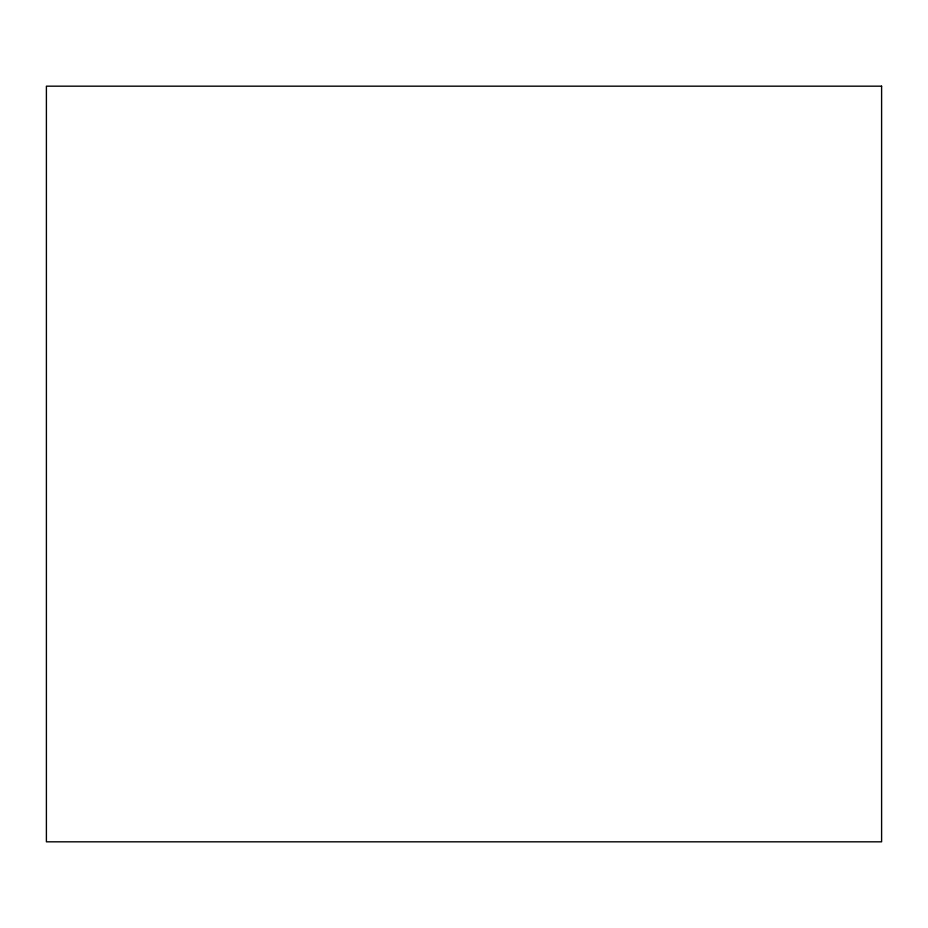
<?xml version="1.0" encoding="UTF-8"?>
<svg xmlns="http://www.w3.org/2000/svg" width="928" height="928" viewBox="0 0 928 928"><rect width="100%" height="100%" fill="white"/><g stroke="black" fill="none" stroke-linecap="round" stroke-linejoin="round"><path stroke-width="1.39" d="M881.6 86.176L46.4 86.176L46.4 841.824L881.6 841.824L881.6 86.176"/></g></svg>
